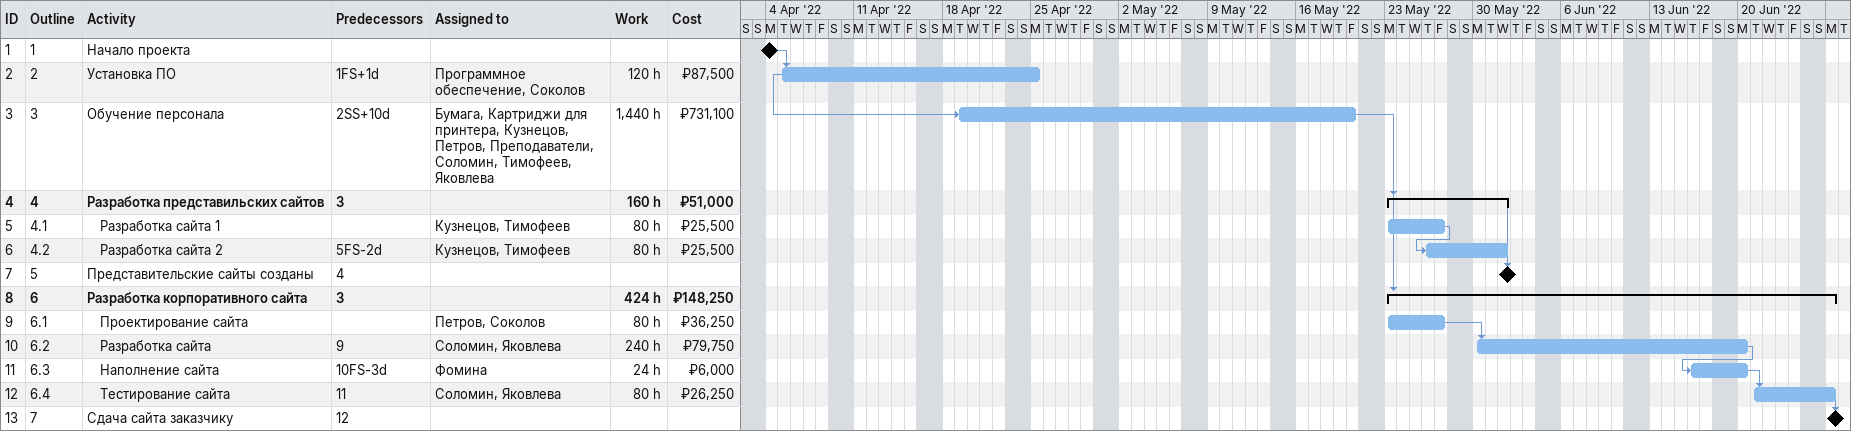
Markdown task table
| ID | WBS | Task | Start | Finish | Predecessors | Resources | Work (h) | Cost (₽) |
|---|---|---|---|---|---|---|---|---|
| 1 | 1 | Начало проекта (milestone) | 2022-04-04 | 2022-04-04 |  |  |  |  |
| 2 | 2 | Установка ПО | 2022-04-05 | 2022-04-25 | 1FS+1d | Программное обеспечение, Соколов | 120 | 87500 |
| 3 | 3 | Обучение персонала | 2022-04-19 | 2022-05-20 | 2SS+10d | Бумага, Картриджи для принтера, Кузнецов, Петров, Преподаватели, Соломин, Тимофеев, Яковлева | 1440 | 731100 |
| 4 | 4 | **Разработка представильских сайтов** | 2022-05-23 | 2022-06-01 | 3 |  | 160 | 51000 |
| 5 | 4.1 | Разработка сайта 1 | 2022-05-23 | 2022-05-27 |  | Кузнецов, Тимофеев | 80 | 25500 |
| 6 | 4.2 | Разработка сайта 2 | 2022-05-26 | 2022-06-01 | 5FS-2d | Кузнецов, Тимофеев | 80 | 25500 |
| 7 | 5 | Представительские сайты созданы (milestone) | 2022-06-01 | 2022-06-01 | 4 |  |  |  |
| 8 | 6 | **Разработка корпоративного сайта** | 2022-05-23 | 2022-06-27 | 3 |  | 424 | 148250 |
| 9 | 6.1 | Проектирование сайта | 2022-05-23 | 2022-05-27 |  | Петров, Соколов | 80 | 36250 |
| 10 | 6.2 | Разработка сайта | 2022-05-30 | 2022-06-20 | 9 | Соломин, Яковлева | 240 | 79750 |
| 11 | 6.3 | Наполнение сайта | 2022-06-16 | 2022-06-20 | 10FS-3d | Фомина | 24 | 6000 |
| 12 | 6.4 | Тестирование сайта | 2022-06-21 | 2022-06-27 | 11 | Соломин, Яковлева | 80 | 26250 |
| 13 | 7 | Сдача сайта заказчику (milestone) | 2022-06-27 | 2022-06-27 | 12 |  |  |  |
